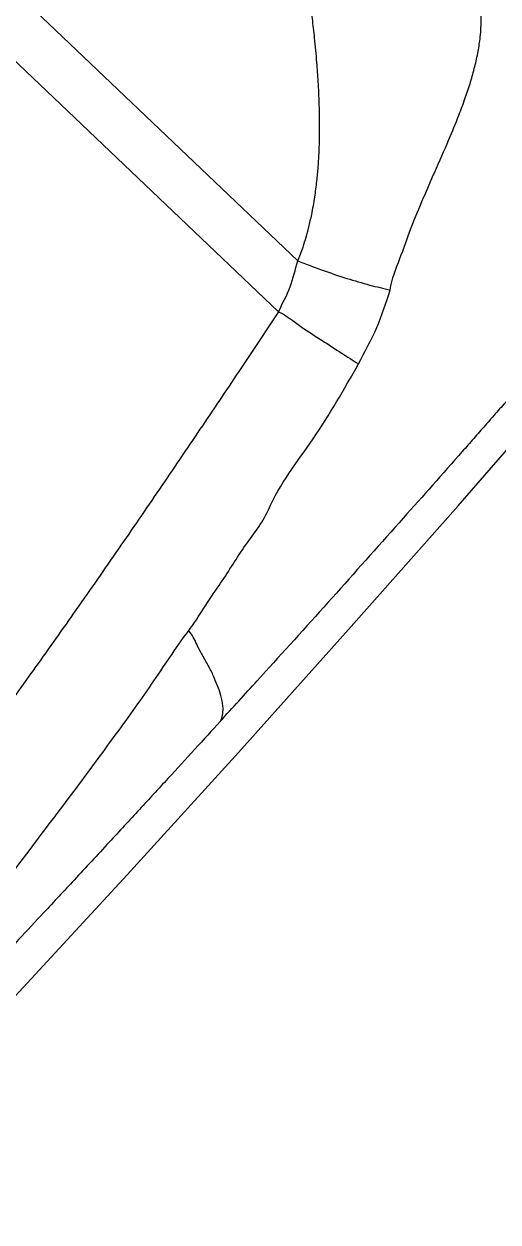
# Model space of a CAD drawing. Header units: millimetres. Extents: x 1145859089 to 1147511753, y -1047484727 to -1047247487.
# Drawn here: x 1146000160.08 to 1146000176.45, y -1047436292.1 to -1047436250.66 of the extents above; entities that cross this region are included whole.
import ezdxf
from ezdxf.xclip import XClip

# ---------------------------------------------------------------- set-up
doc = ezdxf.new("R2010")
doc.units = ezdxf.units.MM
doc.header["$LTSCALE"] = 100
doc.header["$MEASUREMENT"] = 0
doc.header["$XCLIPFRAME"] = 2
doc.layers.get('0').update_dxf_attribs({"linetype": 'CONTINUOUS'})
doc.layers.add('XREF', color=135, linetype='CONTINUOUS')
doc.layers.add('단지배치도$0$W240910', color=135, linetype='CONTINUOUS')

# ---------------------------------------------------------------- blocks, each defined once
blk = doc.blocks.new('단지배치도$0$zw$9902')
at = {"layer": '단지배치도$0$W240910', "linetype": 'ByBlock', "ltscale": 20}
for p, q in [((62011.038, -64875.096), (62028.05, -64891.316)), ((62028.717, -64889.553), (62015.137, -64876.605)), ((62034.247, -64898.021), (62037.992, -64893.712)), ((62030.47, -64902.303), (62034.247, -64898.021)), ((62026.663, -64906.558), (62030.47, -64902.303)), ((62027.723, -64903.619), (62027.309, -64904.076)), ((62022.825, -64910.785), (62026.663, -64906.558)), ((62018.957, -64914.984), (62022.825, -64910.785))]:
    blk.add_line(p, q, dxfattribs=at)
at = {"layer": '단지배치도$0$W240910'}
for centre, radius, start, end in [((56819.18, -60798.975), 5249.427, 201.408303, 356.712088), ((56819.18, -60798.975), 5399.427, 202.101618, 356.712088), ((57394.291, -57699.4), 11431.377, 251.6277496, 321.4181311)]:
    blk.add_arc(centre, radius, start, end, dxfattribs=at)
at = {"layer": '단지배치도$0$W240910', "linetype": 'ByBlock', "ltscale": 20}
blk.add_arc((61492.297, -64419.181), 722.053, 317.663498, 317.813162, dxfattribs=at)
for points, knots in [([(62029.343, -64870.728), (62029.936, -64871.27), (62031.077, -64872.395), (62032.802, -64874.023), (62034.476, -64875.625), (62036.094, -64877.166), (62037.634, -64878.633), (62038.916, -64879.857), (62039.945, -64880.835), (62040.736, -64881.595), (62041.253, -64882.073), (62041.494, -64882.312)], [0, 0, 0, 0, 2.408812, 4.806042, 7.115679, 9.359763, 11.508208, 13.498095, 14.676057, 15.768155, 16.787996, 16.787996, 16.787996, 16.787996]), ([(62028.717, -64889.553), (62028.783, -64889.396), (62028.92, -64889.01), (62029.077, -64888.474), (62029.208, -64887.896), (62029.302, -64887.364), (62029.373, -64886.814), (62029.427, -64886.208), (62029.464, -64885.497), (62029.47, -64884.767), (62029.455, -64884.045), (62029.423, -64883.387), (62029.37, -64882.63), (62029.302, -64881.899), (62029.226, -64881.221), (62029.148, -64880.593), (62029.072, -64880.002), (62028.995, -64879.585), (62028.968, -64879.397)], [0, 0, 0, 0, 0.510981, 1.224774, 1.674982, 2.290574, 2.844715, 3.337367, 4.115218, 4.978433, 5.528492, 6.281716, 6.954165, 7.803977, 8.485458, 8.999874, 9.703347, 10.272252, 10.272252, 10.272252, 10.272252]), ([(62031.907, -64890.555), (62031.959, -64890.182), (62032.249, -64889.482), (62032.614, -64888.414), (62033.032, -64887.422), (62033.477, -64886.402), (62033.893, -64885.458), (62034.243, -64884.614), (62034.484, -64883.968), (62034.664, -64883.429), (62034.814, -64882.903), (62034.932, -64882.387), (62035.02, -64881.84), (62035.059, -64881.27), (62035.027, -64880.681), (62034.926, -64880.113), (62034.819, -64879.749), (62034.756, -64879.567)], [0, 0, 0, 0, 1.130442, 2.241856, 3.395507, 4.356274, 5.580348, 6.490154, 7.096806, 7.650003, 8.193968, 8.736467, 9.238265, 9.854521, 10.446638, 11.002625, 11.581697, 11.581697, 11.581697, 11.581697]), ([(62044.15, -64884.83), (62043.995, -64885.014), (62043.654, -64885.417), (62043.097, -64886.074), (62042.445, -64886.841), (62041.749, -64887.658), (62041.086, -64888.434), (62040.54, -64889.071), (62040.143, -64889.532), (62039.813, -64889.916), (62039.451, -64890.337), (62038.906, -64890.969), (62038.141, -64891.853), (62037.135, -64893.012), (62036.258, -64894.018), (62035.584, -64894.788), (62035.186, -64895.242), (62034.788, -64895.696), (62033.846, -64896.766), (62031.503, -64899.418), (62029.275, -64901.903), (62027.723, -64903.619)], [0, 0, 0, 0, 0.723435, 1.583806, 2.5811, 3.744154, 4.804262, 5.64301, 6.260442, 6.629825, 7.161854, 7.924766, 9.133818, 10.669392, 12.530651, 13.135079, 13.739285, 14.343254, 14.946971, 18.016046, 24.958877, 24.958877, 24.958877, 24.958877]), ([(62028.05, -64891.316), (62028.176, -64891.026), (62028.495, -64890.475), (62028.621, -64889.851), (62028.717, -64889.553)], [0, 0, 0, 0, 0.94919, 1.889976, 1.889976, 1.889976, 1.889976]), ([(62028.717, -64889.553), (62028.997, -64889.664), (62029.557, -64889.876), (62030.385, -64890.156), (62031.167, -64890.385), (62031.671, -64890.507), (62031.909, -64890.556)], [0, 0, 0, 0, 0.905592, 1.794534, 2.622096, 3.349577, 3.349577, 3.349577, 3.349577]), ([(62030.805, -64893.116), (62031.025, -64892.7), (62031.485, -64891.886), (62031.762, -64890.993), (62031.907, -64890.555)], [0, 0, 0, 0, 1.412121, 2.793816, 2.793816, 2.793816, 2.793816]), ([(62028.05, -64891.316), (62027.56, -64892.046), (62026.634, -64893.445), (62025.232, -64895.532), (62023.848, -64897.577), (62022.422, -64899.658), (62020.997, -64901.706), (62019.599, -64903.686), (62018.676, -64904.96), (62018.229, -64905.58)], [0, 0, 0, 0, 2.6377, 5.033813, 7.542093, 10.046145, 12.601257, 15.025661, 17.319526, 17.319526, 17.319526, 17.319526]), ([(62028.05, -64891.316), (62028.329, -64891.44), (62028.795, -64891.836), (62029.535, -64892.287), (62030.195, -64892.725), (62030.613, -64892.994), (62030.805, -64893.117)], [0, 0, 0, 0, 0.916797, 1.801428, 2.606514, 3.291751, 3.291751, 3.291751, 3.291751]), ([(62027.697, -64898.163), (62028.085, -64897.277), (62029.325, -64895.704), (62030.318, -64893.999), (62030.805, -64893.116)], [0, 0, 0, 0, 2.902757, 5.926835, 5.926835, 5.926835, 5.926835]), ([(62025.993, -64900.777), (62026.295, -64900.351), (62026.811, -64899.449), (62027.489, -64898.637), (62027.697, -64898.163)], [0, 0, 0, 0, 1.565759, 3.119985, 3.119985, 3.119985, 3.119985]), ([(62024.935, -64902.353), (62025.127, -64902.097), (62025.468, -64901.563), (62025.812, -64901.032), (62025.993, -64900.777)], [0, 0, 0, 0, 0.958719, 1.898517, 1.898517, 1.898517, 1.898517]), ([(62021.099, -64907.748), (62021.517, -64907.162), (62022.394, -64905.992), (62023.682, -64904.199), (62024.491, -64902.951), (62024.935, -64902.353)], [0, 0, 0, 0, 2.160913, 4.387149, 6.620692, 6.620692, 6.620692, 6.620692]), ([(62026.04, -64905.472), (62026.116, -64905.344), (62026.153, -64905.059), (62026.066, -64904.559), (62025.889, -64904.098), (62025.604, -64903.473), (62025.259, -64902.961), (62025.078, -64902.462), (62024.935, -64902.353)], [0, 0, 0, 0, 0.44489, 0.811027, 1.525203, 1.915333, 2.866426, 3.408192, 3.408192, 3.408192, 3.408192]), ([(61999.049, -64995.681), (62000.451, -64994.372), (62003.296, -64991.704), (62007.61, -64987.609), (62012.04, -64983.356), (62016.562, -64978.963), (62019.94, -64975.641), (62022.22, -64973.383), (62023.379, -64972.23), (62024.591, -64971.022), (62025.774, -64969.839), (62026.928, -64968.681), (62028.664, -64966.934), (62030.919, -64964.652), (62033.629, -64961.888), (62036.129, -64959.321), (62038.42, -64956.954), (62040.374, -64954.922), (62042.02, -64953.202), (62043.388, -64951.767), (62044.694, -64950.393), (62046.018, -64948.994), (62047.586, -64947.331), (62049.443, -64945.352), (62051.611, -64943.03), (62053.966, -64940.491), (62056.505, -64937.735), (62059.326, -64934.65), (62062.437, -64931.219), (62064.868, -64928.512), (62066.445, -64926.747), (62067.097, -64926.016), (62067.723, -64925.311), (62068.346, -64924.61), (62070.048, -64922.69), (62072.796, -64919.571), (62076.53, -64915.285), (62080.13, -64911.107), (62083.58, -64907.062), (62085.824, -64904.403), (62086.922, -64903.097)], [0, 0, 0, 0, 5.754772, 11.701837, 17.842698, 24.178414, 30.614069, 32.056733, 33.806246, 35.517577, 37.190653, 38.825407, 40.421773, 44.579899, 48.450932, 52.033955, 55.328249, 58.333272, 60.491174, 62.470126, 64.282682, 66.177217, 68.248546, 71.140295, 74.317893, 77.780853, 81.528517, 85.560038, 90.32131, 95.423109, 96.473352, 97.420829, 98.363515, 99.30141, 100.234513, 106.0602, 111.773038, 117.287196, 122.603733, 127.723968, 127.723968, 127.723968, 127.723968]), ([(62026.04, -64905.472), (62025.748, -64905.793), (62025.145, -64906.454), (62024.213, -64907.471), (62023.226, -64908.546), (62022.145, -64909.717), (62021.046, -64910.904), (62020.002, -64912.026), (62019.2, -64912.885), (62018.534, -64913.597), (62017.926, -64914.246), (62017.292, -64914.92), (62016.71, -64915.536), (62016.169, -64916.109), (62015.566, -64916.747), (62014.819, -64917.533), (62013.972, -64918.423), (62013.116, -64919.319), (62012.342, -64920.126), (62011.68, -64920.814), (62011.129, -64921.386), (62010.799, -64921.727), (62010.653, -64921.879)], [0, 0, 0, 0, 1.30232, 2.682145, 4.139488, 5.681888, 7.46195, 8.994361, 10.279153, 10.984886, 11.919185, 12.948395, 13.761332, 14.460806, 15.311977, 16.395281, 17.715739, 18.996063, 20.113646, 21.068948, 21.862387, 22.494313, 22.494313, 22.494313, 22.494313]), ([(62010.2, -64921.448), (62010.93, -64920.583), (62012.407, -64918.801), (62014.577, -64916.138), (62016.869, -64913.264), (62019.048, -64910.497), (62020.47, -64908.563), (62021.099, -64907.748)], [0, 0, 0, 0, 3.394054, 6.942998, 10.306959, 14.421481, 17.507816, 17.507816, 17.507816, 17.507816]), ([(62046.992, -64920.327), (62046.785, -64920.519), (62046.327, -64920.946), (62045.575, -64921.656), (62044.685, -64922.507), (62043.863, -64923.303), (62043.164, -64923.985), (62042.649, -64924.491), (62042.174, -64924.96), (62041.74, -64925.39), (62041.281, -64925.847), (62040.824, -64926.304), (62040.4, -64926.73), (62040.02, -64927.112), (62039.642, -64927.493), (62039.222, -64927.919), (62038.231, -64928.927), (62036.895, -64930.297), (62035.217, -64932.04), (62033.921, -64933.399), (62033.112, -64934.253), (62032.789, -64934.596)], [0, 0, 0, 0, 0.848457, 1.877877, 3.103375, 4.540047, 5.312316, 6.034611, 6.703203, 7.314925, 7.867112, 8.649281, 9.25215, 9.670258, 10.264525, 10.863231, 11.466068, 14.503153, 16.606058, 18.722893, 20.136031, 20.136031, 20.136031, 20.136031])]:
    blk.add_open_spline(points, degree=3, knots=knots, dxfattribs=at)
blk = doc.blocks.new('단지배치도')
blk.add_blockref('단지배치도$0$zw$9902', (141034.193, 142437.157))

msp = doc.modelspace()

# ---------------------------------------------------------------- block references
at = {"layer": 'XREF'}
ref = msp.add_blockref('단지배치도', (1145797106.633357, -1047513806.462535), dxfattribs=at)
XClip(ref).set_block_clipping_path([(72982.4064819524, 34919.7593965298), (360382.4067475507, 255319.7593436697)])

doc.saveas('drawing.dxf')
